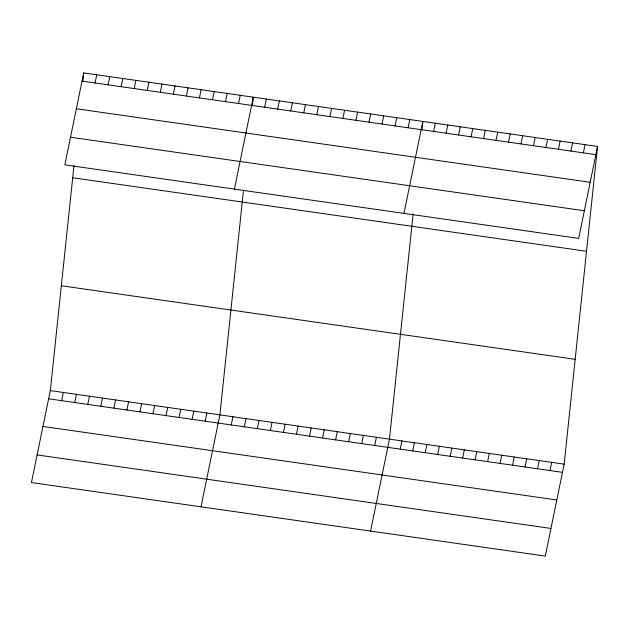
<?xml version="1.0" encoding="UTF-8"?>
<svg xmlns="http://www.w3.org/2000/svg" width="629" height="629" viewBox="0 0 629 629"><rect width="100%" height="100%" fill="white"/><g stroke="black" fill="none" stroke-linecap="round" stroke-linejoin="round"><path stroke-width="0.94" d="M597.55 146.447L578.68 238.391L64.842 164.853L83.712 72.909L597.55 146.447L564.158 464.147L545.288 556.091L31.45 482.553L50.32 390.609L74.002 165.364M82.816 81.487L83.712 72.909M243.36 191.53L219.891 414.881L201.013 506.825M252.378 105.758L253.283 97.18L234.405 189.117M413.127 213.891L389.453 439.144L370.583 531.088M421.941 130.022L422.845 121.444L403.975 213.388M95.073 82.973L96.756 74.78M108.117 84.844L109.8 76.644M121.161 86.708L122.844 78.507M61.681 400.681L63.364 392.48M134.205 88.579L135.888 80.378M74.725 402.544L76.408 394.344M147.249 90.442L148.931 82.242M87.769 404.416L89.452 396.215M160.293 92.314L161.975 84.113M100.813 406.279L102.496 398.078M173.337 94.177L175.019 85.976M113.857 408.142L115.539 399.942M186.381 96.04L188.063 87.84M126.901 410.014L128.583 401.813M199.424 97.912L201.107 89.711M139.945 411.877L141.627 403.676M212.468 99.775L214.151 91.575M152.989 413.748L154.671 405.548M225.512 101.646L227.195 93.446M166.032 415.612L167.715 407.411M238.556 103.51L240.239 95.309M179.076 417.475L180.759 409.282M192.12 419.346L193.803 411.146M264.644 107.245L266.326 99.044M205.164 421.21L206.847 413.009M277.688 109.108L279.37 100.907M290.732 110.979L292.414 102.779M231.252 424.945L232.934 416.744M303.776 112.843L305.458 104.642M244.296 426.816L245.978 418.615M316.812 114.714L318.502 106.513M257.332 428.679L259.022 420.479M329.855 116.577L331.546 108.377M270.376 430.543L272.066 422.342M342.899 118.441L344.582 110.24M283.42 432.414L285.102 424.213M355.943 120.312L357.626 112.111M296.463 434.277L298.146 426.077M368.987 122.175L370.67 113.975M309.507 436.149L311.19 427.948M382.031 124.047L383.714 115.846M322.551 438.012L324.234 429.811M395.075 125.91L396.757 117.709M335.595 439.875L337.278 431.683M408.119 127.773L409.801 119.573M348.639 441.747L350.322 433.546M361.683 443.61L363.365 435.41M433.64 131.43L435.323 123.229M374.727 445.481L376.409 437.281M446.118 133.214L447.801 125.014M458.596 134.999L460.286 126.799M400.248 449.13L401.931 440.929M471.082 136.784L472.764 128.583M412.726 450.914L414.409 442.714M483.559 138.577L485.242 130.376M425.204 452.707L426.887 444.506M496.037 140.361L497.72 132.161M437.69 454.492L439.372 446.291M508.515 142.146L510.198 133.946M450.167 456.277L451.85 448.076M520.993 143.931L522.675 135.73M462.645 458.061L464.328 449.861M533.471 145.716L535.153 137.515M475.123 459.846L476.806 451.646M545.948 147.5L547.631 139.3M487.601 461.631L489.283 453.43M558.434 149.285L560.117 141.085M500.079 463.416L501.761 455.215M570.912 151.07L572.594 142.877M512.556 465.201L514.239 457.008M583.39 152.863L585.072 144.662M525.034 466.993L526.725 458.793M537.52 468.778L539.202 460.577M549.998 470.563L551.68 462.362M82.029 81.11L595.867 154.648M76.361 108.746L590.191 182.284M70.519 137.216L584.349 210.754M72.697 177.755L586.527 251.286M61.343 285.77L575.173 359.308M50.32 390.609L564.158 464.147M48.637 398.81L562.475 472.348M42.969 426.446L556.799 499.984M37.119 454.916L550.957 528.454"/></g></svg>
